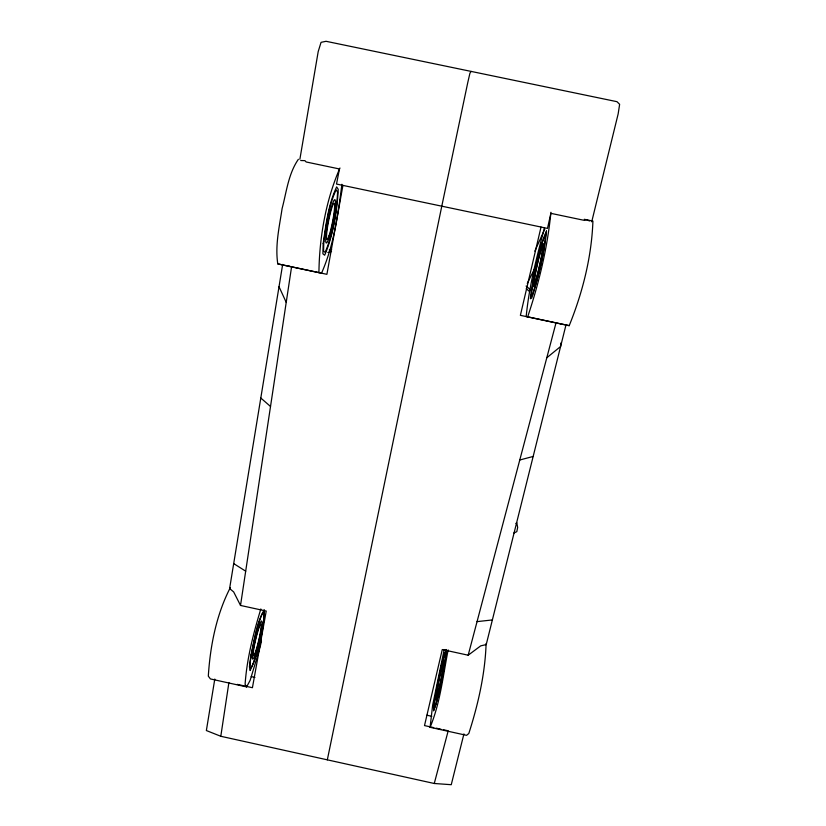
<?xml version="1.0" encoding="UTF-8"?>
<svg xmlns="http://www.w3.org/2000/svg" width="826" height="826" viewBox="0 0 826 826"><rect width="100%" height="100%" fill="white"/><g stroke="black" fill="none" stroke-linecap="round" stroke-linejoin="round"><path stroke-width="1.24" d="M486.111 643.526C485.099 673.995 478.12 704.485 468.807 733.498L466.576 735.336L430.088 727.303L432.648 705.177L444.212 649.546M550.932 212.292C547.432 247.8 539.006 283.029 527.68 316.843L526.183 316.585C529.043 286.55 536.704 257.175 544.386 228.069M560.999 342.893L560.596 346.507L546.791 357.772M341.902 184.27C338.071 214.368 333.869 245.26 321.52 273.2L277.784 263.876C274.955 245.363 279.394 226.778 282.11 208.524C286.508 191.911 288.388 173.739 298.382 159.284M448.146 649.897C443.035 675.709 440.227 703.091 430.088 727.303M463.933 733.891L451.254 784.7L434.269 783.492L220.8 736.276L228.905 682.534M237.279 684.372L252.426 687.707L266.23 611.064L240.521 605.448L291.578 266.829L287.5 265.982M214.791 679.055L206.366 730.545L220.8 736.276M282.668 264.423L229.607 588.546L233.665 591.922L240.521 605.448M299.879 159.232L318.206 51.563L321.056 42.332L326.063 41.3L616.97 101.681L619.634 104.313L618.158 113.885L591.715 221.802M342.924 185.396L326.9 274.325L291.578 266.829M327.323 759.837L441.786 206.18L467.753 82.631L469.922 73.235L471.109 71.408M260.045 647.316L261.46 641.059M541.02 227.047L520.38 315.336L560.524 323.864M566.089 324.504L486.225 644.569L480.711 645.87L468.177 655.214L442.271 649.556L424.502 725.589L433.733 727.623M434.269 783.492L448.198 730.803L443.376 729.74M468.177 655.214L556.012 322.883M259.725 648.482L250.154 680.304L246.623 686.912L210.444 678.941L208.317 676.164C210.186 645.963 216.371 614.585 230.289 587.678M260.84 608.948C253.386 633.47 246.871 658.611 245.105 684.269L246.623 686.912M534.825 251.156L544.809 229.05M560.73 323.906L569.207 325.65C582.598 292.621 591.653 256.772 592.913 221.1L584.271 219.282M527.277 283.463L534.608 268.718M339.961 168.008C325.816 200.222 319.352 237.475 318.929 272.601M515.93 523.498L516.746 522.61L517.665 527.442L516.808 531.665L513.793 533.028M519.771 459.999L533.162 456.458M327.86 252.498L331.536 251.538M329.264 250.02L331.66 249.411M477.056 621.617L492.368 619.944M300.716 160.523L304.897 160.647L306.178 161.979L339.465 168.969L336.512 184.053L547.483 228.399L550.87 213.345L584.467 220.397L586.336 219.716L589.558 220.965M527.68 316.843L569.207 325.65M290.009 266.519L277.784 263.876M251.228 676.597L254.924 677.403M426.856 715.223L431.822 716.307M436.138 728.15L440.97 729.213M233.696 563.59L245.694 571.189M526.09 286.054L530.963 290.184M526.214 288.677L529.972 291.908M260.799 398.018L270.525 406.485M279.023 286.705L286.219 302.357M433.753 706.106L433.64 710.897C440.341 691.228 444.543 670.237 446.164 649.515L441.621 664.558L433.753 706.106M323.173 243.536L322.894 253.83L324.67 255.224C333.374 234.481 337.101 211.683 338.226 189.299L336.647 186.893C328.283 204.538 326.033 224.404 323.173 243.536M323.813 241.626L323.555 251.073L325.165 252.384C333.157 233.397 336.554 212.499 337.586 191.993L336.13 189.835C328.5 205.973 326.425 224.135 323.813 241.626M546.492 231.012C544.251 253.788 538.676 276.245 531.758 298.021L530.416 298.764C533.565 275.946 537.241 251.971 546.492 231.012M545.8 233.934C543.735 254.759 538.645 275.306 532.316 295.233L531.077 295.945C533.968 275.068 537.323 253.107 545.8 233.934M250.918 655.235L249.442 666.582L250.082 670.547C258.775 651.828 263.938 630.393 264.279 609.764C256.225 623.413 254.614 640.005 250.918 655.235M435.808 704.506A28.683 1.569 -78.5 0 0 445.689 655.823A28.683 1.569 -78.5 0 0 438.327 680.252A28.683 1.569 -78.5 0 0 435.808 704.506M437.088 696.845A19.638 1.074 -78.5 0 0 443.861 663.505A19.638 1.074 -78.5 0 0 438.864 680.035A19.638 1.074 -78.5 0 0 437.088 696.845M437.563 693.985A16.283 0.888 -78.5 0 0 443.19 666.345A16.283 0.888 -78.5 0 0 439.05 679.984A16.283 0.888 -78.5 0 0 437.563 693.985M328.789 238.425A22.085 2.447 -78.9 0 0 335.397 201.224A22.085 2.447 -78.9 0 0 327.53 224.29A22.085 2.447 -78.9 0 0 328.789 238.425M329.12 235.493A18.317 2.024 -78.9 0 0 334.582 204.662A18.317 2.024 -78.9 0 0 328.046 223.856A18.317 2.024 -78.9 0 0 329.12 235.493M256.091 654.894A28.58 2.757 -76.8 0 0 263.69 612.303A28.58 2.757 -76.8 0 0 251.6 653.159A28.58 2.757 -76.8 0 0 256.091 654.894M256.504 650.062A19.576 1.889 -76.8 0 0 261.656 621.007A19.576 1.889 -76.8 0 0 253.365 649.112A19.576 1.889 -76.8 0 0 256.504 650.062M256.638 648.296A16.231 1.569 -76.8 0 0 260.902 624.25A16.231 1.569 -76.8 0 0 254.026 647.584A16.231 1.569 -76.8 0 0 256.638 648.296M536.384 279.074A22.178 1.394 -77.3 0 0 543.446 243.856A22.178 1.394 -77.3 0 0 535.413 272.559A22.178 1.394 -77.3 0 0 536.384 279.074M536.704 276.751A18.389 1.156 -77.3 0 0 542.568 247.521A18.389 1.156 -77.3 0 0 535.929 271.258A18.389 1.156 -77.3 0 0 536.704 276.751"/></g></svg>
